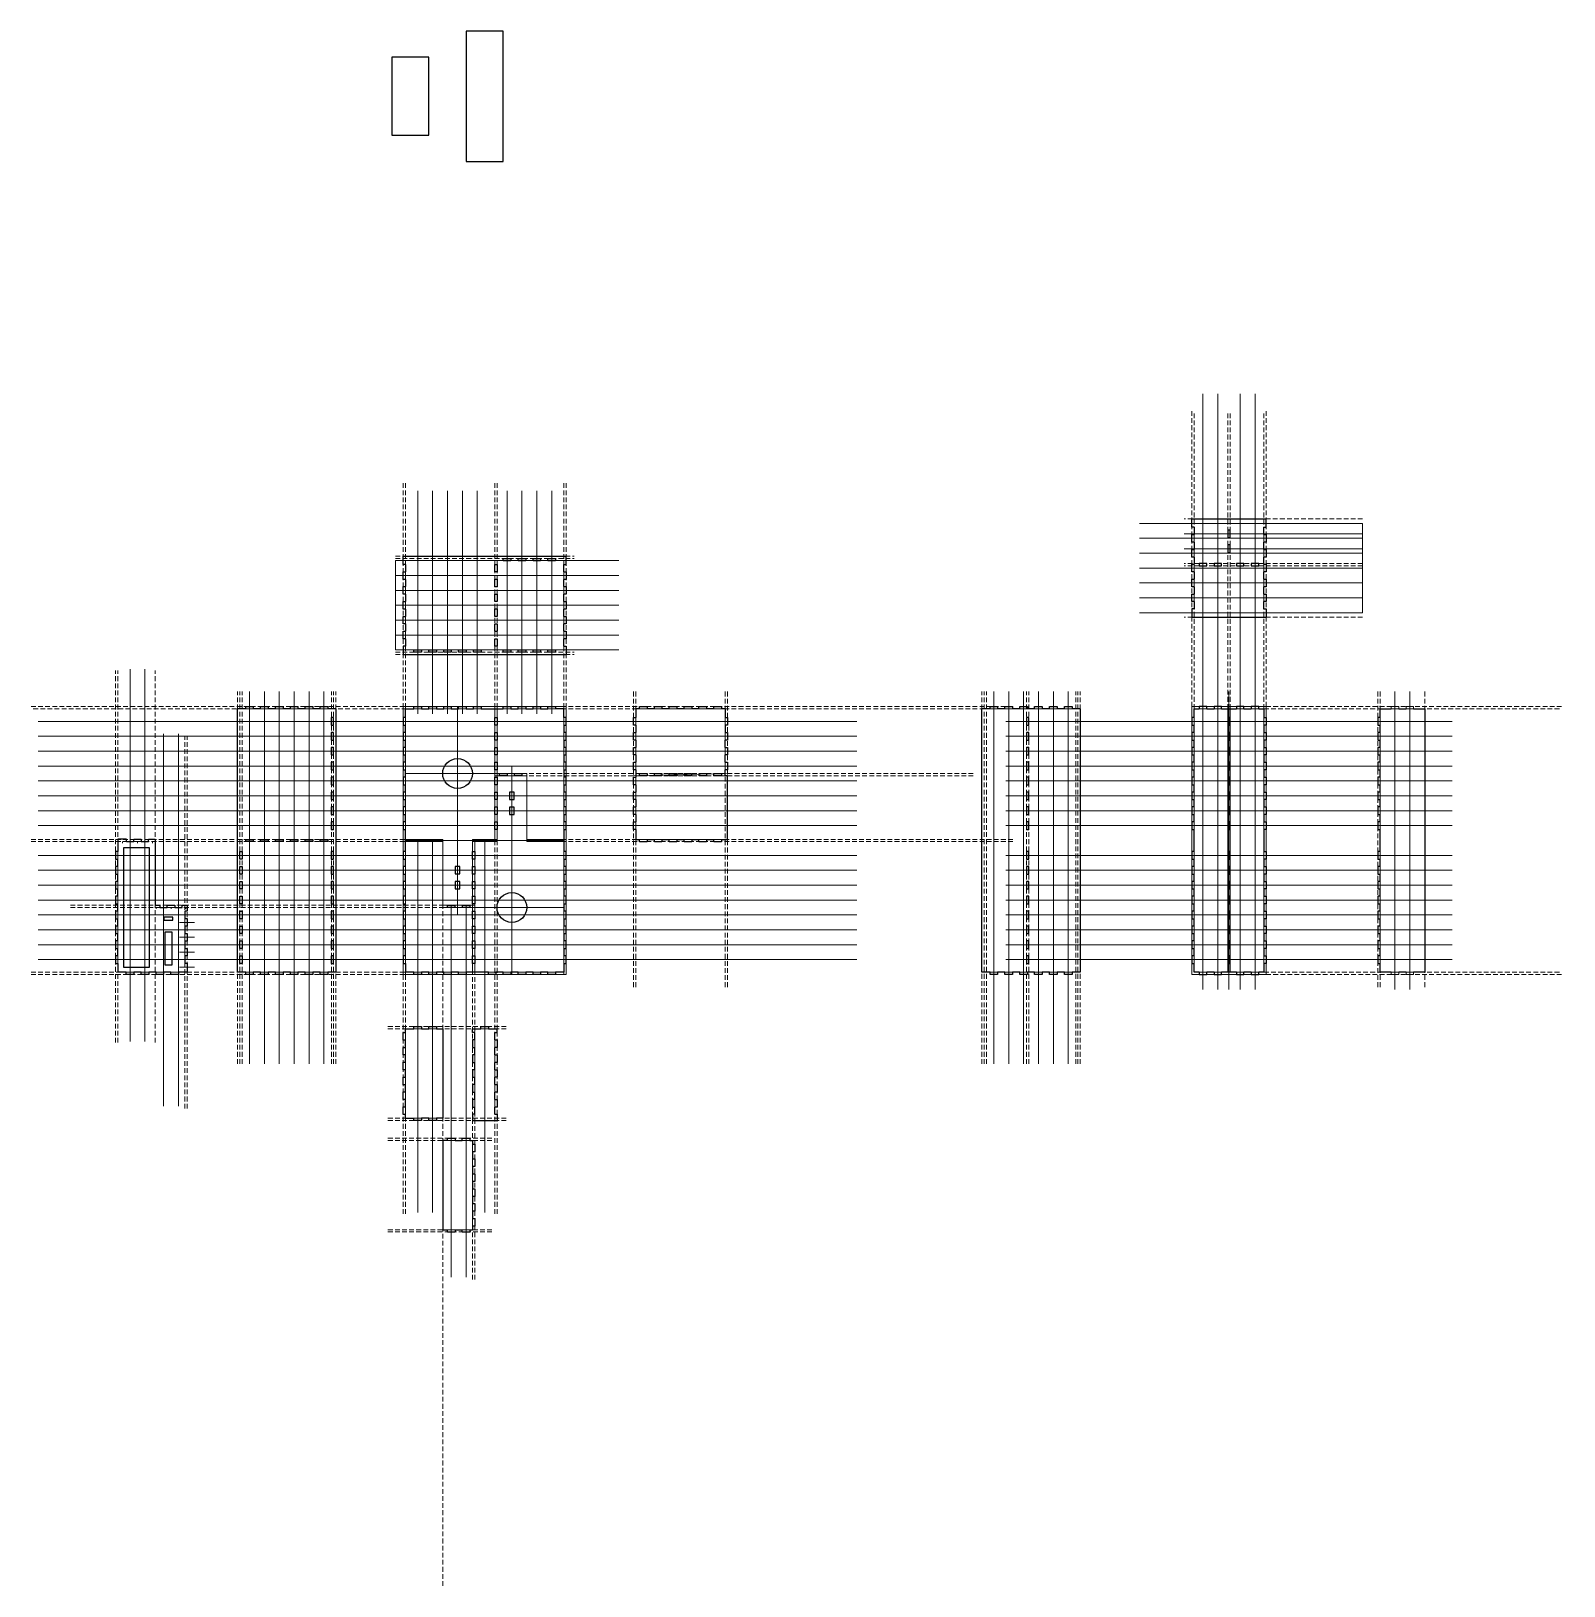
# Model space of a CAD drawing. Header units: millimetres. Extents: x -610 to 1450, y -1002 to 1088.
import ezdxf

# ---------------------------------------------------------------- set-up
doc = ezdxf.new("R2010")
doc.units = ezdxf.units.MM
doc.linetypes.add('HIDDEN', pattern=[9.525, 6.35, -3.175])
doc.layers.get('0').update_dxf_attribs({"lineweight": 25, "true_color": 0xffffff})
for name, color, linetype, lineweight, true_color in [('dimensions', 6, 'Continuous', 0, 0xff00ff), ('sketch', 1, 'HIDDEN', 0, 0xff0000), ('tab-sketch', 14, 'Continuous', 0, 0x800000), ('wall-sketch', 5, 'Continuous', 0, 0x0000ff)]:
    doc.layers.add(name, color=color, linetype=linetype, lineweight=lineweight, true_color=true_color)

# ---------------------------------------------------------------- blocks, each defined once
blk = doc.blocks.new('spot-sketch')
at = {"layer": 'dimensions'}
for p, q in [((13.5, 180), (-106.5, 180)), ((-106.5, 180), (-106.5, 0)), ((-36.5, 0), (-36.5, 180)), ((13.5, 0), (13.5, 180)), ((13.5, 90), (-106.5, 90)), ((-106.5, 0), (13.5, 0)), ((-16.5, 0), (-56.5, 0)), ((-56.5, 0), (-56.5, -87)), ((-16.5, -87), (-16.5, 0)), ((-56.5, -87), (-16.5, -87))]:
    blk.add_line(p, q, dxfattribs=at)
at = {"layer": 'wall-sketch'}
for p, q in [((-109.5, -180), (-109.5, 180)), ((-109.5, 180), (16.5, 180)), ((-106.5, 177), (13.5, 177)), ((-106.5, 177), (-106.5, -180)), ((13.5, 177), (13.5, -1.5)), ((16.5, 180), (16.5, -1.5)), ((-56.5, 1.5), (-109.5, 1.5)), ((-56.5, 1.5), (-56.5, -1.5)), ((0, 1.5), (16.5, 1.5)), ((-56.5, -1.5), (-109.5, -1.5)), ((0, -1.5), (16.5, -1.5)), ((-56.5, -87), (-56.5, -90)), ((-56.5, -87), (-16.5, -87)), ((-56.5, -90), (-16.5, -90)), ((-13.5, -87), (-16.5, -87)), ((-16.5, -90), (-13.5, -90)), ((-13.5, -90), (-13.5, -87)), ((-13.5, -177), (-109.5, -177)), ((-109.5, -180), (-106.5, -180)), ((-106.5, -180), (-13.5, -180)), ((-13.5, -180), (-13.5, -177))]:
    blk.add_line(p, q, dxfattribs=at)
blk = doc.blocks.new('tab')
for p, q in [((0, 5.1), (-3.1, 5.1)), ((-3.1, 5.1), (-3.1, -5.1)), ((-3.1, -5.1), (0, -5.1))]:
    blk.add_line(p, q)
at = {"layer": 'tab-sketch'}
for p, q in [((0, 5.1), (-3.1, 5.1)), ((-3.1, 5.1), (-3.1, -5.1)), ((0, -5.1), (0, 5.1)), ((-3.1, -5.1), (0, -5.1))]:
    blk.add_line(p, q, dxfattribs=at)
blk = doc.blocks.new('tab-hole')
for p, q in [((0, 5.05), (-3.1, 5.05)), ((-3.1, 5.05), (-3.1, -5.05)), ((0, -5.05), (0, 5.05)), ((-3.1, -5.05), (0, -5.05))]:
    blk.add_line(p, q)
blk = doc.blocks.new('tab-hole-middle')
for p, q in [((1.55, 5.05), (-1.55, 5.05)), ((-1.55, 5.05), (-1.55, -5.05)), ((1.55, -5.05), (1.55, 5.05)), ((-1.55, -5.05), (1.55, -5.05))]:
    blk.add_line(p, q)

msp = doc.modelspace()

# ---------------------------------------------------------------- linework, layer by layer
for p, q in [((25, 1087.5), (-25, 1087.5)), ((-25, 1087.5), (-25, 912.5)), ((25, 912.5), (25, 1087.5)), ((-75, 1052.5), (-125, 1052.5)), ((-125, 1052.5), (-125, 947.5)), ((-75, 947.5), (-75, 1052.5)), ((-125, 947.5), (-75, 947.5)), ((-25, 912.5), (25, 912.5)), ((950, 420.9), (950, 432)), ((950, 432), (1050, 432)), ((953.1, 420.9), (950, 420.9)), ((953.1, 420.9), (953.1, 411.1)), ((1046.9, 420.9), (1050, 420.9)), ((1046.9, 411.1), (1046.9, 420.9)), ((1050, 420.9), (1050, 432)), ((953.1, 400.9), (953.1, 391.1)), ((1046.9, 391.1), (1046.9, 400.9)), ((-109.6, 370.9), (-109.6, 382)), ((-109.6, 382), (109.6, 382)), ((109.6, 370.9), (109.6, 382)), ((953.1, 380.9), (953.1, 371.1)), ((1046.9, 371.1), (1046.9, 380.9)), ((-106.5, 370.9), (-109.6, 370.9)), ((-106.5, 370.9), (-106.5, 361.1)), ((106.5, 370.9), (109.6, 370.9)), ((106.5, 361.1), (106.5, 370.9)), ((953.1, 360.9), (953.1, 351.1)), ((1046.9, 351.1), (1046.9, 360.9)), ((-106.5, 350.9), (-106.5, 341.1)), ((106.5, 341.1), (106.5, 350.9)), ((953.1, 340.9), (953.1, 331.1)), ((1046.9, 331.1), (1046.9, 340.9)), ((-106.5, 330.9), (-106.5, 321.1)), ((106.5, 321.1), (106.5, 330.9)), ((953.1, 320.9), (953.1, 311.1)), ((1046.9, 311.1), (1046.9, 320.9)), ((-106.5, 310.9), (-106.5, 301.1)), ((106.5, 301.1), (106.5, 310.9)), ((953.1, 311.1), (950, 311.1)), ((950, 311.1), (950, 300)), ((950, 300), (1050, 300)), ((1046.9, 311.1), (1050, 311.1)), ((1050, 311.1), (1050, 300)), ((-106.5, 290.9), (-106.5, 281.1)), ((106.5, 281.1), (106.5, 290.9)), ((-106.5, 261.1), (-109.6, 261.1)), ((-109.6, 261.1), (-109.6, 250)), ((-106.5, 270.9), (-106.5, 261.1)), ((106.5, 261.1), (106.5, 270.9)), ((106.5, 261.1), (109.6, 261.1)), ((109.6, 261.1), (109.6, 250)), ((-109.6, 250), (109.6, 250)), ((-321.1, 177), (-332, 177)), ((-332, -177), (-332, 177)), ((-301.1, 177), (-310.9, 177)), ((-281.1, 177), (-290.9, 177)), ((-261.1, 177), (-270.9, 177)), ((-241.1, 177), (-250.9, 177)), ((-221.1, 177), (-230.9, 177)), ((-200, 177), (-210.9, 177)), ((-200, 177), (-200, -177)), ((-106.5, 177), (-95.1, 177)), ((-106.5, 165.1), (-106.5, 177)), ((-84.9, 177), (-75.1, 177)), ((-64.9, 177), (-55.1, 177)), ((-44.9, 177), (-35.1, 177)), ((-24.9, 177), (-15.1, 177)), ((-4.9, 177), (24.9, 177)), ((35.1, 177), (44.9, 177)), ((55.1, 177), (64.9, 177)), ((75.1, 177), (84.9, 177)), ((106.5, 177), (95.1, 177)), ((106.5, 165.1), (106.5, 177)), ((207.9, 177), (203, 177)), ((203, 177), (203, 165.1)), ((227.9, 177), (218.1, 177)), ((247.9, 177), (238.1, 177)), ((267.9, 177), (258.1, 177)), ((287.9, 177), (278.1, 177)), ((307.9, 177), (298.1, 177)), ((323, 177), (318.1, 177)), ((323, 177), (323, 165.1)), ((678.9, 177), (668, 177)), ((668, -177), (668, 177)), ((698.9, 177), (689.1, 177)), ((718.9, 177), (709.1, 177)), ((738.9, 177), (729.1, 177)), ((758.9, 177), (749.1, 177)), ((778.9, 177), (769.1, 177)), ((800, 177), (789.1, 177)), ((800, 177), (800, -177)), ((953, 165.1), (953, 177)), ((953, 177), (959.9, 177)), ((970.1, 177), (979.9, 177)), ((990.1, 177), (1009.9, 177)), ((1020.1, 177), (1029.9, 177)), ((1040.1, 177), (1047, 177)), ((1047, 177), (1047, 165.1)), ((1203, 165.1), (1203, 177)), ((1203, 177), (1217.9, 177)), ((1228.1, 177), (1237.9, 177)), ((1248.1, 177), (1263, 177)), ((1263, 177), (1263, -177)), ((-106.5, 145.1), (-106.5, 154.9)), ((106.5, 154.9), (106.5, 145.1)), ((203, 154.9), (203, 145.1)), ((323, 154.9), (323, 145.1)), ((953, 145.1), (953, 154.9)), ((1047, 154.9), (1047, 145.1)), ((1203, 145.1), (1203, 154.9)), ((-106.5, 125.1), (-106.5, 134.9)), ((106.5, 134.9), (106.5, 125.1)), ((203, 134.9), (203, 125.1)), ((323, 125.1), (323, 134.9)), ((953, 125.1), (953, 134.9)), ((1047, 134.9), (1047, 125.1)), ((1203, 125.1), (1203, 134.9)), ((-106.5, 105.1), (-106.5, 114.9)), ((106.5, 114.9), (106.5, 105.1)), ((203, 114.9), (203, 105.1)), ((323, 105.1), (323, 114.9)), ((953, 105.1), (953, 114.9)), ((1047, 114.9), (1047, 105.1)), ((1203, 105.1), (1203, 114.9)), ((-106.5, 85.1), (-106.5, 94.9)), ((106.5, 94.9), (106.5, 85.1)), ((203, 94.9), (203, 85.1)), ((323, 87), (323, 94.9)), ((326, 87), (323, 87)), ((326, 1.5), (326, 87)), ((953, 85.1), (953, 94.9)), ((1047, 94.9), (1047, 85.1)), ((1203, 85.1), (1203, 94.9)), ((-106.5, 65.1), (-106.5, 74.9)), ((39.6, 65), (33.4, 65)), ((33.4, 65), (33.4, 55)), ((39.6, 55), (39.6, 65)), ((106.5, 74.9), (106.5, 65.1)), ((203, 74.9), (203, 65.1)), ((953, 65.1), (953, 74.9)), ((1047, 74.9), (1047, 65.1)), ((1203, 65.1), (1203, 74.9)), ((-106.5, 45.1), (-106.5, 54.9)), ((33.4, 55), (39.6, 55)), ((39.6, 45), (33.4, 45)), ((33.4, 45), (33.4, 35)), ((39.6, 35), (39.6, 45)), ((106.5, 54.9), (106.5, 45.1)), ((203, 54.9), (203, 45.1)), ((953, 45.1), (953, 54.9)), ((1047, 54.9), (1047, 45.1)), ((1203, 45.1), (1203, 54.9)), ((-106.5, 25.1), (-106.5, 34.9)), ((33.4, 35), (39.6, 35)), ((106.5, 34.9), (106.5, 25.1)), ((203, 34.9), (203, 25.1)), ((953, 25.1), (953, 34.9)), ((1047, 34.9), (1047, 25.1)), ((1203, 25.1), (1203, 34.9)), ((-481.4, 1.6), (-493, 1.6)), ((-493, 1.6), (-493, -14.9)), ((-481.4, -1.5), (-481.4, 1.6)), ((-451.6, -1.5), (-451.6, 1.6)), ((-451.6, 1.6), (-443, 1.6)), ((-443, 1.6), (-443, -86.9)), ((-106.5, -14.9), (-106.5, 14.9)), ((106.5, 14.9), (106.5, -14.9)), ((203, 14.9), (203, 1.5)), ((203, 1.5), (207.9, 1.5)), ((218.1, 1.5), (227.9, 1.5)), ((238.1, 1.5), (247.9, 1.5)), ((258.1, 1.5), (267.9, 1.5)), ((278.1, 1.5), (287.9, 1.5)), ((298.1, 1.5), (307.9, 1.5)), ((318.1, 1.5), (326, 1.5)), ((953, -14.9), (953, 14.9)), ((1047, 14.9), (1047, -14.9)), ((1203, -14.9), (1203, 14.9)), ((-450.5, -10), (-485.5, -10)), ((-485.5, -10), (-485.5, -170)), ((-481.4, -1.5), (-471.6, -1.5)), ((-461.4, -1.5), (-451.6, -1.5)), ((-450.5, -170), (-450.5, -10)), ((-493, -34.9), (-493, -25.1)), ((-106.5, -34.9), (-106.5, -25.1)), ((-33.4, -35), (-39.6, -35)), ((-39.6, -35), (-39.6, -45)), ((-33.4, -45), (-33.4, -35)), ((106.5, -25.1), (106.5, -34.9)), ((953, -34.9), (953, -25.1)), ((1047, -25.1), (1047, -34.9)), ((1203, -34.9), (1203, -25.1)), ((-493, -54.9), (-493, -45.1)), ((-106.5, -54.9), (-106.5, -45.1)), ((-39.6, -45), (-33.4, -45)), ((-33.4, -55), (-39.6, -55)), ((-39.6, -55), (-39.6, -65)), ((-33.4, -65), (-33.4, -55)), ((106.5, -45.1), (106.5, -54.9)), ((953, -54.9), (953, -45.1)), ((1047, -45.1), (1047, -54.9)), ((1203, -54.9), (1203, -45.1)), ((-493, -74.9), (-493, -65.1)), ((-106.5, -74.9), (-106.5, -65.1)), ((-39.6, -65), (-33.4, -65)), ((106.5, -65.1), (106.5, -74.9)), ((953, -74.9), (953, -65.1)), ((1047, -65.1), (1047, -74.9)), ((1203, -74.9), (1203, -65.1)), ((-493, -94.9), (-493, -85.1)), ((-443, -86.9), (-436.4, -86.9)), ((-436.4, -86.9), (-436.4, -90)), ((-436.4, -90), (-426.6, -90)), ((-419, -102.8), (-431, -102.8)), ((-431, -102.8), (-431, -107.2)), ((-419, -107.2), (-419, -102.8)), ((-416.4, -90), (-406.6, -90)), ((-406.6, -90), (-406.6, -86.9)), ((-406.6, -86.9), (-399.9, -86.9)), ((-399.9, -95.1), (-403, -95.1)), ((-403, -95.1), (-403, -104.9)), ((-399.9, -86.9), (-399.9, -95.1)), ((-106.5, -94.9), (-106.5, -85.1)), ((106.5, -85.1), (106.5, -94.9)), ((953, -94.9), (953, -85.1)), ((1047, -85.1), (1047, -94.9)), ((1203, -94.9), (1203, -85.1)), ((-493, -114.9), (-493, -105.1)), ((-493, -134.9), (-493, -125.1)), ((-431, -107.2), (-419, -107.2)), ((-420, -123), (-430, -123)), ((-430, -123), (-430, -167)), ((-420, -167), (-420, -123)), ((-403, -115.1), (-403, -124.9)), ((-106.5, -114.9), (-106.5, -105.1)), ((-106.5, -134.9), (-106.5, -125.1)), ((106.5, -105.1), (106.5, -114.9)), ((106.5, -125.1), (106.5, -134.9)), ((953, -114.9), (953, -105.1)), ((953, -134.9), (953, -125.1)), ((1047, -105.1), (1047, -114.9)), ((1047, -125.1), (1047, -134.9)), ((1203, -114.9), (1203, -105.1)), ((1203, -134.9), (1203, -125.1)), ((-493, -154.9), (-493, -145.1)), ((-403, -135.1), (-403, -144.9)), ((-106.5, -154.9), (-106.5, -145.1)), ((106.5, -145.1), (106.5, -154.9)), ((953, -154.9), (953, -145.1)), ((1047, -145.1), (1047, -154.9)), ((1203, -154.9), (1203, -145.1)), ((-493, -165.1), (-493, -177)), ((-430, -167), (-420, -167)), ((-403, -155.1), (-403, -164.9)), ((-403, -164.9), (-399.9, -164.9)), ((-399.9, -164.9), (-399.9, -177)), ((-106.5, -165.1), (-106.5, -177)), ((106.5, -165.1), (106.5, -177)), ((953, -177), (953, -165.1)), ((1047, -165.1), (1047, -177)), ((1203, -177), (1203, -165.1)), ((-481.6, -177), (-493, -177)), ((-485.5, -170), (-450.5, -170)), ((-461.6, -177), (-471.4, -177)), ((-441.6, -177), (-451.4, -177)), ((-421.6, -177), (-431.4, -177)), ((-399.9, -177), (-411.4, -177)), ((-321.1, -177), (-332, -177)), ((-301.1, -177), (-310.9, -177)), ((-281.1, -177), (-290.9, -177)), ((-261.1, -177), (-270.9, -177)), ((-241.1, -177), (-250.9, -177)), ((-221.1, -177), (-230.9, -177)), ((-200, -177), (-210.9, -177)), ((-95.1, -177), (-106.5, -177)), ((-75.1, -177), (-84.9, -177)), ((-55.1, -177), (-64.9, -177)), ((-35.1, -177), (-44.9, -177)), ((4.9, -177), (-24.9, -177)), ((24.9, -177), (15.1, -177)), ((44.9, -177), (35.1, -177)), ((64.9, -177), (55.1, -177)), ((84.9, -177), (75.1, -177)), ((106.5, -177), (95.1, -177)), ((678.9, -177), (668, -177)), ((698.9, -177), (689.1, -177)), ((718.9, -177), (709.1, -177)), ((738.9, -177), (729.1, -177)), ((758.9, -177), (749.1, -177)), ((778.9, -177), (769.1, -177)), ((800, -177), (789.1, -177)), ((959.9, -177), (953, -177)), ((979.9, -177), (970.1, -177)), ((1009.9, -177), (990.1, -177)), ((1029.9, -177), (1020.1, -177)), ((1047, -177), (1040.1, -177)), ((1217.9, -177), (1203, -177)), ((1237.9, -177), (1228.1, -177)), ((1263, -177), (1248.1, -177)), ((-106.5, -257.9), (-106.5, -253)), ((-106.5, -253), (-95.1, -253)), ((-106.5, -277.9), (-106.5, -268.1)), ((-84.9, -253), (-75.1, -253)), ((-64.9, -253), (-56.5, -253)), ((-56.5, -253), (-56.5, -373)), ((-16.5, -258.1), (-16.5, -253)), ((-16.5, -253), (-5.1, -253)), ((-13.4, -258.1), (-16.5, -258.1)), ((-13.4, -267.9), (-13.4, -258.1)), ((5.1, -253), (16.5, -253)), ((13.4, -258.1), (16.5, -258.1)), ((13.4, -267.9), (13.4, -258.1)), ((16.5, -258.1), (16.5, -253)), ((-106.5, -297.9), (-106.5, -288.1)), ((-13.4, -287.9), (-13.4, -278.1)), ((13.4, -287.9), (13.4, -278.1)), ((-106.5, -317.9), (-106.5, -308.1)), ((-13.4, -307.9), (-13.4, -298.1)), ((13.4, -307.9), (13.4, -298.1)), ((-106.5, -337.9), (-106.5, -328.1)), ((-13.4, -327.9), (-13.4, -318.1)), ((13.4, -327.9), (13.4, -318.1)), ((-106.5, -357.9), (-106.5, -348.1)), ((-13.4, -347.9), (-13.4, -338.1)), ((13.4, -347.9), (13.4, -338.1)), ((-106.5, -373), (-106.5, -368.1)), ((-106.5, -373), (-95.1, -373)), ((-75.1, -373), (-84.9, -373)), ((-56.5, -373), (-64.9, -373)), ((-13.4, -367.9), (-16.5, -367.9)), ((-16.5, -367.9), (-16.5, -376)), ((-16.5, -376), (16.5, -376)), ((-13.4, -367.9), (-13.4, -358.1)), ((13.4, -367.9), (13.4, -358.1)), ((13.4, -367.9), (16.5, -367.9)), ((16.5, -367.9), (16.5, -376)), ((-50.1, -403), (-56.5, -403)), ((-56.5, -403), (-56.5, -523)), ((-39.9, -403), (-30.1, -403)), ((-19.9, -403), (-16.5, -403)), ((-16.5, -403), (-16.5, -407.9)), ((-16.5, -418.1), (-16.5, -427.9)), ((-16.5, -438.1), (-16.5, -447.9)), ((-16.5, -458.1), (-16.5, -467.9)), ((-16.5, -478.1), (-16.5, -487.9)), ((-16.5, -498.1), (-16.5, -507.9)), ((-16.5, -518.1), (-16.5, -523)), ((-56.5, -523), (-50.1, -523)), ((-39.9, -523), (-30.1, -523)), ((-19.9, -523), (-16.5, -523))]:
    msp.add_line(p, q)
for centre in [(-36.5, 90), (36.5, -90)]:
    msp.add_circle(centre, 20)
at = {"layer": 'sketch'}
for p, q in [((950, 180), (950, 580)), ((953, 177), (953, 577)), ((998.5, 177), (998.5, 577)), ((1001.5, 177), (1001.5, 577)), ((1047, 177), (1047, 577)), ((1050, 180), (1050, 580)), ((-109.5, 480), (-109.5, 180)), ((-106.5, 480), (-106.5, 180)), ((13.5, 480), (13.5, 180)), ((16.5, 480), (16.5, 180)), ((106.5, 480), (106.5, 180)), ((109.5, 480), (109.5, 180)), ((1179.6, 432), (939.6, 432)), ((1179.6, 426), (939.6, 426)), ((-120, 382), (120, 382)), ((-120, 379), (120, 379)), ((-120, 376), (120, 376)), ((1179.6, 372), (939.6, 372)), ((1179.6, 369), (939.6, 369)), ((1179.6, 306), (939.6, 306)), ((1179.6, 300), (939.6, 300)), ((-120, 256), (120, 256)), ((-120, 253), (120, 253)), ((-120, 250), (120, 250)), ((-496, -271.5), (-496, 228.5)), ((-493, -271.5), (-493, 228.5)), ((-443, -271.5), (-443, 228.5)), ((-332, -300), (-332, 200)), ((-329, -300), (-329, 200)), ((-326, -300), (-326, 200)), ((-206, -300), (-206, 200)), ((-203, -300), (-203, 200)), ((-200, -300), (-200, 200)), ((200, 200), (200, -200)), ((203, 200), (203, -200)), ((323, 200), (323, -200)), ((326, 200), (326, -200)), ((668, -300), (668, 200)), ((671, -300), (671, 200)), ((674, -300), (674, 200)), ((728, -300), (728, 200)), ((731, -300), (731, 200)), ((794, -300), (794, 200)), ((797, -300), (797, 200)), ((800, -300), (800, 200)), ((1200, 200), (1200, -200)), ((1203, 200), (1203, -200)), ((1263, 200), (1263, -200)), ((-609.5, 180), (-109.5, 180)), ((-606.5, 177), (-106.5, 177)), ((709.5, 180), (109.5, 180)), ((709.5, 177), (109.5, 177)), ((1047, 177), (1447, 177)), ((1050, 180), (1450, 180)), ((-403, -360), (-403, 140)), ((-400, -360), (-400, 140)), ((656.5, 90), (56.5, 90)), ((656.5, 87), (56.5, 87)), ((-609.5, 1.5), (-109.5, 1.5)), ((709.5, 1.5), (109.5, 1.5)), ((-609.5, -1.5), (-109.5, -1.5)), ((-109.5, -501.5), (-109.5, -1.5)), ((-106.5, -501.5), (-106.5, -1.5)), ((-56.5, -501.5), (-56.5, -1.5)), ((13.5, -501.5), (13.5, -1.5)), ((16.5, -501.5), (16.5, -1.5)), ((709.5, -1.5), (109.5, -1.5)), ((-556.5, -87), (-56.5, -87)), ((-556.5, -90), (-56.5, -90)), ((-16.5, -590), (-16.5, -90)), ((-13.5, -590), (-13.5, -90)), ((-609.5, -177), (-109.5, -177)), ((-609.5, -180), (-109.5, -180)), ((1047, -177), (1447, -177)), ((1050, -180), (1450, -180)), ((-130, -250), (30, -250)), ((-130, -253), (30, -253)), ((-130, -373), (30, -373)), ((-130, -376), (30, -376)), ((-130, -400), (10, -400)), ((-130, -403), (10, -403)), ((-56.5, -1001.5), (-56.5, -501.5)), ((-130, -523), (10, -523)), ((-130, -526), (10, -526))]:
    msp.add_line(p, q, dxfattribs=at)
at = {"layer": 'tab-sketch'}
for p, q in [((965, 200), (965, 600)), ((985, 200), (985, 600)), ((1015, 200), (1015, 600)), ((1035, 200), (1035, 600)), ((-90, 470), (-90, 170)), ((-70, 470), (-70, 170)), ((-50, 470), (-50, 170)), ((-30, 470), (-30, 170)), ((-10, 470), (-10, 170)), ((30, 470), (30, 170)), ((50, 470), (50, 170)), ((70, 470), (70, 170)), ((90, 470), (90, 170)), ((879.6, 426), (1179.6, 426)), ((1179.6, 306), (1179.6, 426)), ((879.6, 406), (1179.6, 406)), ((1179.6, 412), (939.6, 412)), ((879.6, 386), (1179.6, 386)), ((1179.6, 392), (939.6, 392)), ((-120, 376), (-120, 256)), ((180, 376), (-120, 376)), ((180, 356), (-120, 356)), ((879.6, 366), (1179.6, 366)), ((180, 336), (-120, 336)), ((879.6, 346), (1179.6, 346)), ((180, 316), (-120, 316)), ((879.6, 326), (1179.6, 326)), ((180, 296), (-120, 296)), ((879.6, 306), (1179.6, 306)), ((180, 276), (-120, 276)), ((180, 256), (-120, 256)), ((-476.5, -270), (-476.5, 230)), ((-456.5, -270), (-456.5, 230)), ((-316, -300), (-316, 200)), ((-296, -300), (-296, 200)), ((-276, -300), (-276, 200)), ((-256, -300), (-256, 200)), ((-236, -300), (-236, 200)), ((-216, -300), (-216, 200)), ((684, -300), (684, 200)), ((704, -300), (704, 200)), ((724, -300), (724, 200)), ((744, -300), (744, 200)), ((764, -300), (764, 200)), ((784, -300), (784, 200)), ((965, -200), (965, 200)), ((985, -200), (985, 200)), ((1000, -200), (1000, 200)), ((1015, -200), (1015, 200)), ((1035, -200), (1035, 200)), ((1223, 200), (1223, -200)), ((1243, 200), (1243, -200)), ((-600, 160), (-100, 160)), ((500, 160), (-100, 160)), ((1300, 160), (700, 160)), ((-600, 140), (-100, 140)), ((-431.5, -356.9), (-431.5, 143.1)), ((-411.5, -356.9), (-411.5, 143.1)), ((500, 140), (-100, 140)), ((1300, 140), (700, 140)), ((-600, 120), (-100, 120)), ((500, 120), (-100, 120)), ((1300, 120), (700, 120)), ((-600, 100), (-100, 100)), ((500, 100), (-100, 100)), ((36.5, 100), (36.5, 0)), ((326, 90), (200, 87)), ((1300, 100), (700, 100)), ((-600, 80), (-100, 80)), ((500, 80), (-100, 80)), ((1300, 80), (700, 80)), ((-600, 60), (-100, 60)), ((500, 60), (-100, 60)), ((1300, 60), (700, 60)), ((-600, 40), (-100, 40)), ((500, 40), (-100, 40)), ((1300, 40), (700, 40)), ((-600, 20), (-100, 20)), ((500, 20), (-100, 20)), ((-90, -500), (-90, 0)), ((-70, -500), (-70, 0)), ((-36.5, -100), (-36.5, 0)), ((0, -500), (0, 0)), ((1300, 20), (700, 20)), ((-600, -20), (-100, -20)), ((-486.5, -3.5), (-486.5, -1.5)), ((-476.5, -1.5), (-456.5, -1.5)), ((-466.5, -3.5), (-466.5, -1.5)), ((-446.5, -3.5), (-446.5, -1.5)), ((500, -20), (-100, -20)), ((1300, -20), (700, -20)), ((-600, -40), (-100, -40)), ((500, -40), (-100, -40)), ((1300, -40), (700, -40)), ((-600, -60), (-100, -60)), ((500, -60), (-100, -60)), ((1300, -60), (700, -60)), ((-600, -80), (-100, -80)), ((500, -80), (-100, -80)), ((1300, -80), (700, -80)), ((-600, -100), (-100, -100)), ((-441.5, -92), (-441.5, -90)), ((-431.5, -90), (-411.5, -90)), ((-421.5, -92), (-421.5, -90)), ((-401.5, -92), (-401.5, -90)), ((500, -100), (-100, -100)), ((-45, -586.9), (-45, -86.9)), ((-25, -586.9), (-25, -86.9)), ((1300, -100), (700, -100)), ((-600, -120), (-100, -120)), ((-410, -110), (-390, -110)), ((500, -120), (-100, -120)), ((1300, -120), (700, -120)), ((-600, -140), (-100, -140)), ((-410, -130), (-390, -130)), ((500, -140), (-100, -140)), ((1300, -140), (700, -140)), ((-600, -160), (-100, -160)), ((-410, -150), (-390, -150)), ((500, -160), (-100, -160)), ((1300, -160), (700, -160)), ((-410, -170), (-390, -170))]:
    msp.add_line(p, q, dxfattribs=at)
at = {"layer": 'wall-sketch'}
for p, q in [((1050, 180), (950, 180)), ((950, 180), (950, -180)), ((1047, 177), (953, 177)), ((953, 177), (953, -177)), ((1001.5, 177), (998.5, 177)), ((998.5, 177), (998.5, -177)), ((1001.5, -177), (1001.5, 177)), ((1047, -177), (1047, 177)), ((1050, -180), (1050, 180)), ((950, -180), (1050, -180)), ((953, -177), (1047, -177)), ((998.5, -177), (1001.5, -177))]:
    msp.add_line(p, q, dxfattribs=at)

# ---------------------------------------------------------------- block references
at = {"yscale": -1}
for name, p, rotation in [('tab', (953.1, 406), 360), ('tab', (1046.9, 406), 180), ('tab-hole', (30, 379), 90), ('tab-hole', (50, 379), 90), ('tab-hole', (70, 379), 90), ('tab-hole', (90, 379), 90), ('tab', (953.1, 386), 360), ('tab', (1046.9, 386), 180), ('tab-hole-middle', (15, 366), 180), ('tab', (106.5, 356), 180), ('tab', (953.1, 366), 360), ('tab', (1046.9, 366), 180), ('tab-hole-middle', (15, 346), 180), ('tab', (106.5, 336), 180), ('tab', (953.1, 346), 360), ('tab', (1046.9, 346), 180), ('tab-hole-middle', (15, 326), 180), ('tab', (106.5, 316), 180), ('tab', (953.1, 326), 360), ('tab', (1046.9, 326), 180), ('tab-hole-middle', (15, 306), 180), ('tab', (106.5, 296), 180), ('tab-hole-middle', (15, 286), 180), ('tab', (106.5, 276), 180), ('tab-hole', (-90, 253), 270), ('tab-hole', (-70, 253), 270), ('tab-hole', (-50, 253), 270), ('tab-hole', (-30, 253), 270), ('tab-hole', (-10, 253), 270), ('tab-hole-middle', (15, 266), 180), ('tab-hole', (30, 253), 270), ('tab-hole', (50, 253), 270), ('tab-hole', (70, 253), 270), ('tab-hole', (90, 253), 270), ('tab', (-316, 177), 270), ('tab', (-296, 177), 270), ('tab', (-276, 177), 270), ('tab', (-256, 177), 270), ('tab', (-236, 177), 270), ('tab', (-216, 177), 270), ('tab', (-90, 177), 270), ('tab', (-70, 177), 270), ('tab', (-50, 177), 270), ('tab', (-30, 177), 270), ('tab', (-10, 177), 270), ('tab', (30, 177), 270), ('tab', (50, 177), 270), ('tab', (70, 177), 270), ('tab', (90, 177), 270), ('tab', (213, 177), 270), ('tab', (233, 177), 270), ('tab', (253, 177), 270), ('tab', (273, 177), 270), ('tab', (293, 177), 270), ('tab', (313, 177), 270), ('tab', (684, 177), 270), ('tab', (704, 177), 270), ('tab', (724, 177), 270), ('tab', (744, 177), 270), ('tab', (764, 177), 270), ('tab', (784, 177), 270), ('tab', (323, 160), 180), ('tab', (1047, 160), 180), ('tab', (323, 140), 180), ('tab', (1047, 140), 180), ('tab', (323, 120), 180), ('tab', (323, 100), 180), ('tab', (1047, 120), 180), ('tab', (1047, 100), 180), ('tab-hole', (25, 90), 90), ('tab-hole', (45, 90), 90), ('tab-hole-middle', (213, 88.5), 450), ('tab-hole-middle', (233, 88.5), 450), ('tab-hole-middle', (253, 88.5), 450), ('tab-hole-middle', (273, 88.5), 450), ('tab-hole-middle', (293, 88.5), 450), ('tab-hole-middle', (313, 88.5), 450), ('tab', (1047, 80), 180), ('tab', (1047, 60), 180), ('tab', (1047, 40), 180), ('tab', (1047, 20), 180), ('tab', (-466.5, -1.5), 270), ('tab-hole-middle', (-316, 0), 90), ('tab-hole-middle', (-296, 0), 90), ('tab-hole-middle', (-276, 0), 90), ('tab-hole-middle', (-256, 0), 90), ('tab-hole-middle', (-236, 0), 90), ('tab-hole-middle', (-216, 0), 90), ('tab-hole-middle', (-90, 0), 90), ('tab-hole-middle', (-70, 0), 90), ('tab-hole-middle', (0, 0), 90), ('tab-hole-middle', (70, 0), 90), ('tab-hole-middle', (90, 0), 90), ('tab', (213, 1.5), 450), ('tab', (233, 1.5), 450), ('tab', (253, 1.5), 450), ('tab', (273, 1.5), 450), ('tab', (293, 1.5), 450), ('tab', (313, 1.5), 450), ('tab-hole', (-329, -20), 180), ('tab-hole-middle', (-15, -20), 180), ('tab', (1047, -20), 180), ('tab-hole', (-329, -40), 180), ('tab-hole-middle', (-15, -40), 180), ('tab', (1047, -40), 180), ('tab-hole', (-329, -60), 180), ('tab-hole-middle', (-15, -60), 180), ('tab', (1047, -60), 180), ('tab-hole', (-329, -80), 180), ('tab-hole-middle', (-15, -80), 180), ('tab', (1047, -80), 180), ('tab', (-421.5, -90), 270), ('tab-hole', (-329, -100), 180), ('tab-hole', (-45, -90), 270), ('tab-hole', (-25, -90), 270), ('tab-hole-middle', (-15, -100), 180), ('tab', (1047, -100), 180), ('tab', (-403, -110), 180), ('tab', (-403, -130), 180), ('tab-hole', (-329, -120), 180), ('tab-hole-middle', (-15, -120), 180), ('tab', (1047, -120), 180), ('tab', (-403, -150), 180), ('tab-hole', (-329, -140), 180), ('tab-hole-middle', (-15, -140), 180), ('tab', (1047, -140), 180), ('tab-hole', (-329, -160), 180), ('tab-hole-middle', (-15, -160), 180), ('tab', (1047, -160), 180), ('tab', (-476.5, -177), 450), ('tab', (-456.5, -177), 450), ('tab', (-436.5, -177), 450), ('tab', (-416.5, -177), 450), ('tab', (-316, -177), 90), ('tab', (-296, -177), 90), ('tab', (-276, -177), 90), ('tab', (-256, -177), 90), ('tab', (-236, -177), 90), ('tab', (-216, -177), 90), ('tab', (-90, -177), 450), ('tab', (-70, -177), 450), ('tab', (-50, -177), 450), ('tab', (-30, -177), 450), ('tab', (10, -177), 450), ('tab', (30, -177), 450), ('tab', (50, -177), 450), ('tab', (70, -177), 450), ('tab', (90, -177), 450), ('tab', (684, -177), 90), ('tab', (704, -177), 90), ('tab', (724, -177), 90), ('tab', (744, -177), 90), ('tab', (764, -177), 90), ('tab', (784, -177), 90), ('tab', (-90, -253), 270), ('tab', (-70, -253), 270), ('tab', (0, -253), 270), ('tab', (-106.5, -263), 360), ('tab', (13.4, -273), 180), ('tab', (-106.5, -283), 360), ('tab', (13.4, -293), 180), ('tab', (-106.5, -303), 360), ('tab', (13.4, -313), 180), ('tab', (-106.5, -323), 360), ('tab', (13.4, -333), 180), ('tab', (-106.5, -343), 360), ('tab', (13.4, -353), 180), ('tab', (-106.5, -363), 360), ('tab', (-90, -373), 90), ('tab', (-70, -373), 90), ('tab', (-45, -403), 270), ('tab', (-25, -403), 270), ('tab', (-16.5, -413), 540), ('tab', (-16.5, -433), 540), ('tab', (-16.5, -453), 540), ('tab', (-16.5, -473), 540), ('tab', (-16.5, -493), 540), ('tab', (-16.5, -513), 540), ('tab', (-45, -523), 90), ('tab', (-25, -523), 90)]:
    msp.add_blockref(name, p, dxfattribs=dict(at, rotation=rotation))
for name, p in [('tab-hole-middle', (1000, 412)), ('tab-hole-middle', (1000, 392)), ('spot-sketch', (0, 0)), ('tab-hole', (-203, 160)), ('tab', (-106.5, 160)), ('tab', (953, 160)), ('tab-hole-middle', (1000, 160)), ('tab', (1203, 160)), ('tab-hole', (-203, 140)), ('tab', (-106.5, 140)), ('tab', (953, 140)), ('tab-hole-middle', (1000, 140)), ('tab', (1203, 140)), ('tab-hole', (-203, 120)), ('tab-hole', (-203, 100)), ('tab', (-106.5, 120)), ('tab', (-106.5, 100)), ('tab', (953, 120)), ('tab', (953, 100)), ('tab-hole-middle', (1000, 120)), ('tab-hole-middle', (1000, 100)), ('tab', (1203, 120)), ('tab', (1203, 100)), ('tab-hole', (-203, 80)), ('tab', (-106.5, 80)), ('tab', (953, 80)), ('tab-hole-middle', (1000, 80)), ('tab', (1203, 80)), ('tab-hole', (-203, 60)), ('tab', (-106.5, 60)), ('tab', (953, 60)), ('tab-hole-middle', (1000, 60)), ('tab', (1203, 60)), ('tab-hole', (-203, 40)), ('tab', (-106.5, 40)), ('tab', (953, 40)), ('tab-hole-middle', (1000, 40)), ('tab', (1203, 40)), ('tab-hole', (-203, 20)), ('tab', (-106.5, 20)), ('tab', (953, 20)), ('tab-hole-middle', (1000, 20)), ('tab', (1203, 20)), ('tab', (-493, -20)), ('tab-hole', (-203, -20)), ('tab', (-106.5, -20)), ('tab', (953, -20)), ('tab-hole-middle', (1000, -20)), ('tab', (1203, -20)), ('tab', (-493, -40)), ('tab-hole', (-203, -40)), ('tab', (-106.5, -40)), ('tab', (953, -40)), ('tab-hole-middle', (1000, -40)), ('tab', (1203, -40)), ('tab', (-493, -60)), ('tab-hole', (-203, -60)), ('tab', (-106.5, -60)), ('tab', (953, -60)), ('tab-hole-middle', (1000, -60)), ('tab', (1203, -60)), ('tab', (-493, -80)), ('tab-hole', (-203, -80)), ('tab', (-106.5, -80)), ('tab', (953, -80)), ('tab-hole-middle', (1000, -80)), ('tab', (1203, -80)), ('tab', (-493, -100)), ('tab-hole', (-203, -100)), ('tab', (-106.5, -100)), ('tab', (953, -100)), ('tab-hole-middle', (1000, -100)), ('tab', (1203, -100)), ('tab', (-493, -120)), ('tab-hole', (-203, -120)), ('tab', (-106.5, -120)), ('tab', (953, -120)), ('tab-hole-middle', (1000, -120)), ('tab', (1203, -120)), ('tab', (-493, -140)), ('tab-hole', (-203, -140)), ('tab', (-106.5, -140)), ('tab', (953, -140)), ('tab-hole-middle', (1000, -140)), ('tab', (1203, -140)), ('tab', (-493, -160)), ('tab-hole', (-203, -160)), ('tab', (-106.5, -160)), ('tab', (953, -160)), ('tab-hole-middle', (1000, -160)), ('tab', (1203, -160)), ('tab', (-13.4, -273)), ('tab', (-13.4, -293)), ('tab', (-13.4, -313)), ('tab', (-13.4, -333)), ('tab', (-13.4, -353))]:
    msp.add_blockref(name, p)
for name, p in [('tab', (-106.5, 356)), ('tab', (-106.5, 336)), ('tab', (-106.5, 316)), ('tab', (-106.5, 296)), ('tab', (-106.5, 276)), ('tab-hole-middle', (15, 160)), ('tab', (203, 160)), ('tab-hole-middle', (15, 140)), ('tab', (203, 140)), ('tab-hole-middle', (15, 120)), ('tab-hole-middle', (15, 100)), ('tab', (203, 120)), ('tab', (203, 100)), ('tab-hole-middle', (15, 80)), ('tab', (203, 80)), ('tab-hole-middle', (15, 60)), ('tab', (203, 60)), ('tab-hole-middle', (15, 40)), ('tab', (203, 40)), ('tab-hole-middle', (15, 20)), ('tab', (203, 20))]:
    msp.add_blockref(name, p, dxfattribs=at)
for name, p, rotation in [('tab-hole', (965, 372), 90), ('tab-hole', (985, 372), 90), ('tab-hole', (1015, 372), 90), ('tab-hole', (1035, 372), 90), ('spot-sketch', (0, 0), 180), ('tab', (965, 177), 270), ('tab', (985, 177), 270), ('tab', (1015, 177), 270), ('tab', (1035, 177), 270), ('tab', (106.5, 160), 180), ('tab-hole', (728, 160), 180), ('tab', (106.5, 140), 180), ('tab-hole', (728, 140), 180), ('tab', (106.5, 120), 180), ('tab', (106.5, 100), 180), ('tab-hole', (728, 120), 180), ('tab-hole', (728, 100), 180), ('tab', (106.5, 80), 180), ('tab-hole', (728, 80), 180), ('tab', (106.5, 60), 180), ('tab-hole', (728, 60), 180), ('tab', (106.5, 40), 180), ('tab-hole', (728, 40), 180), ('tab', (106.5, 20), 180), ('tab-hole', (728, 20), 180), ('tab', (106.5, -20), 180), ('tab-hole', (728, -20), 180), ('tab', (106.5, -40), 180), ('tab-hole', (728, -40), 180), ('tab', (106.5, -60), 180), ('tab-hole', (728, -60), 180), ('tab', (106.5, -80), 180), ('tab-hole', (728, -80), 180), ('tab', (106.5, -100), 180), ('tab-hole', (728, -100), 180), ('tab', (106.5, -120), 180), ('tab-hole', (728, -120), 180), ('tab', (106.5, -140), 180), ('tab-hole', (728, -140), 180), ('tab', (106.5, -160), 180), ('tab-hole', (728, -160), 180), ('tab', (965, -177), 90), ('tab', (985, -177), 90), ('tab', (1015, -177), 90), ('tab', (1035, -177), 90)]:
    msp.add_blockref(name, p, dxfattribs=dict(rotation=rotation))
at = {"layer": 'tab-sketch'}
for p, rotation in [((1223, 177), 270), ((1243, 177), 270), ((1223, -177), 90), ((1243, -177), 90)]:
    msp.add_blockref('tab', p, dxfattribs=dict(at, rotation=rotation))

doc.saveas('drawing.dxf')
